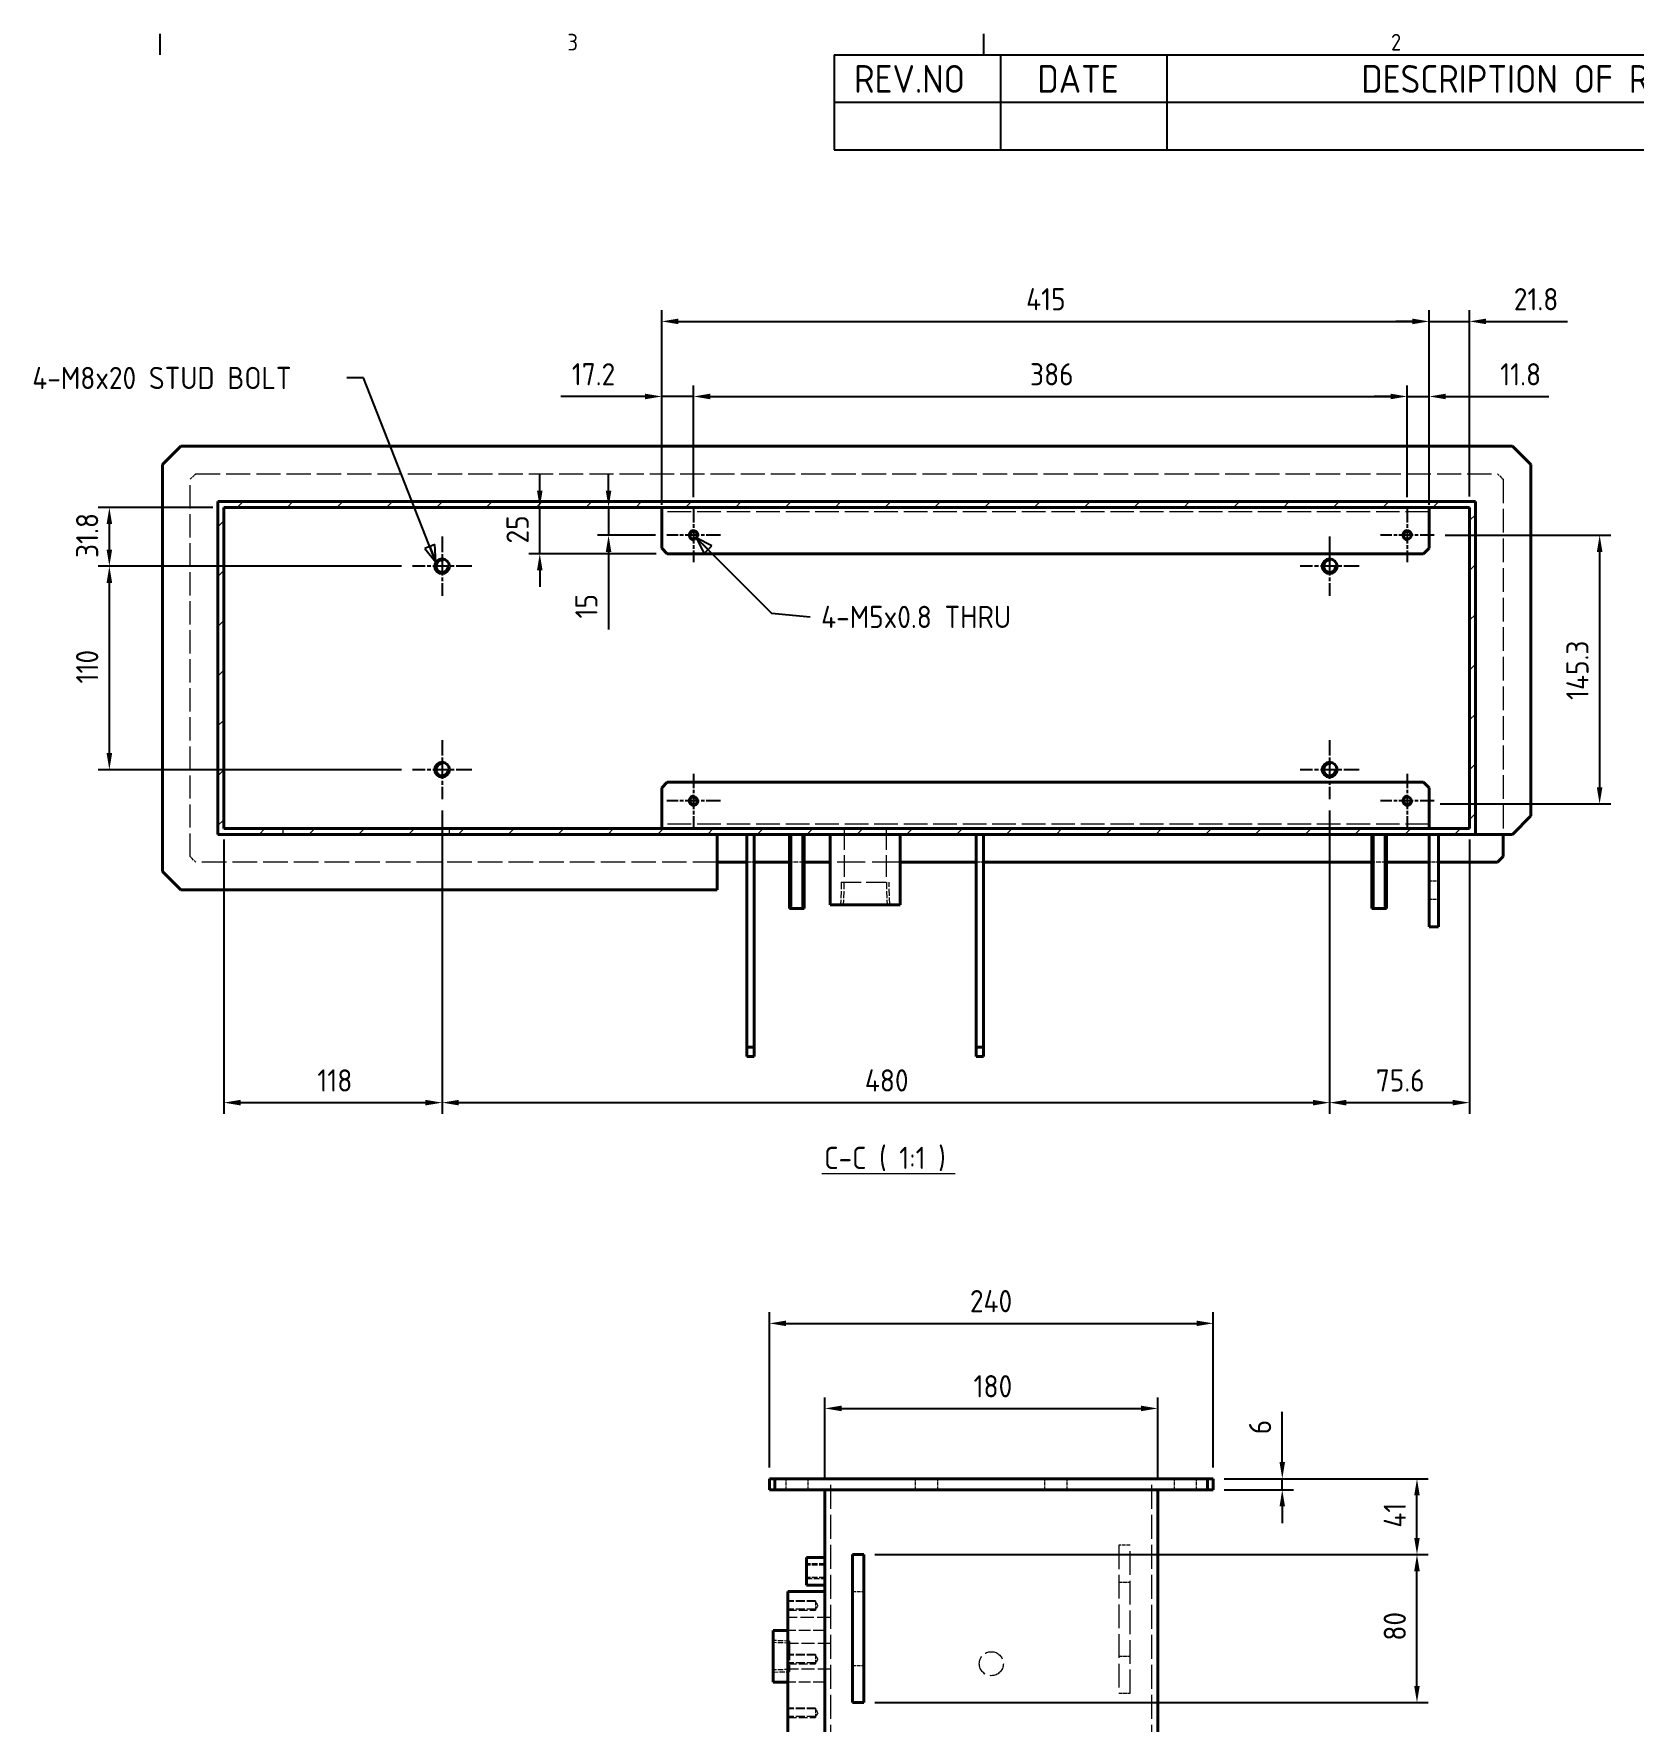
# Model space of a CAD drawing. Header units: millimetres. Extents: x 0 to 3564, y 0 to 2520.
# Drawn here: x 2159 to 3024, y 1559 to 2471 of the extents above; entities that cross this region are included whole.
import ezdxf

# ---------------------------------------------------------------- set-up
doc = ezdxf.new("R2010")
doc.units = ezdxf.units.MM
doc.header["$LTSCALE"] = 6
doc.linetypes.add('CHAIN', pattern=[0.3543, 0.2362, -0.0295, 0.0591, -0.0295])
doc.linetypes.add('DASHED', pattern=[0.2067, 0.1654, -0.0413])
doc.layers.get('0').update_dxf_attribs({"color": 3, "lineweight": 25})
for name, color, linetype, lineweight in [('가려진 것(ISO)', 2, 'DASHED', 18), ('가시적인 것(ISO)', 3, 'Continuous', 40), ('가시적인 좁은 것(ISO)', 3, 'Continuous', 35), ('경계(ISO)', 7, 'Continuous', 25), ('기호(ISO)', 5, 'Continuous', 25), ('중심 표식(ISO)', 1, 'Continuous', 25), ('치수(ISO)', 2, 'Continuous', 25), ('해치(ISO)', 7, 'Continuous', 18)]:
    doc.layers.add(name, color=color, linetype=linetype, lineweight=lineweight)
doc.styles.add('ISO ProportionalPSTEK', font='isocp.shx')
doc.styles.add('문자 텍스트_PSTEK_POSCO', font='isocp.shx')
doc.styles.add('치수 텍스트_PSTEK_POSCO', font='isocp.shx')
doc.styles.add('텍스트 스타일520', font='isocp.shx')
doc.dimstyles.new('치수_PSTEK_POSCO', dxfattribs={"dimscale": 6, "dimtxt": 2, "dimasz": 1.5, "dimexe": 1, "dimexo": 1, "dimgap": 1, "dimtad": 1, "dimrnd": 1e-08, "dimdsep": 46, "dimtxsty": '치수 텍스트_PSTEK_POSCO', "dimcen": 0.09, "dimdle": 10, "dimclrd": 7, "dimclre": 7, "dimclrt": 2, "dimadec": 1, "dimazin": 2, "dimtfac": 1, "dimtmove": 0, "dimatfit": 3, "dimldrblk": 'Filled-2', "dimfxl": 0, "dimtolj": 1, "dimlwd": -1, "dimlwe": -1, "dimarcsym": 0})
doc.dimstyles.new('치수_PSTEK_POSCO$7', dxfattribs={"dimscale": 6, "dimtxt": 2, "dimasz": 1.5, "dimexe": 1, "dimexo": 1, "dimgap": 1, "dimtad": 1, "dimrnd": 1e-08, "dimdsep": 46, "dimtxsty": '치수 텍스트_PSTEK_POSCO', "dimcen": 0.09, "dimdle": 10, "dimclrd": 7, "dimclre": 7, "dimclrt": 2, "dimadec": 1, "dimazin": 2, "dimtfac": 1, "dimtmove": 0, "dimatfit": 3, "dimldrblk": 'Filled-2', "dimfxl": 0, "dimtolj": 1, "dimlwd": -1, "dimlwe": -1, "dimarcsym": 0})

# ---------------------------------------------------------------- blocks, each defined once
blk = doc.blocks.new('경계 Default Border')
at = {"layer": '경계(ISO)'}
for p, q in [((371.25, 410), (371.25, 411.9)), ((445.5, 410), (445.5, 411.9))]:
    blk.add_line(p, q, dxfattribs=at)
at = {"layer": '경계(ISO)', "color": 2, "char_height": 1.5, "attachment_point": 7, "style": '문자 텍스트_PSTEK_POSCO'}
for s, insert in [('3', (407.96, 410.39)), ('2', (482.19, 410.39))]:
    blk.add_mtext(s, dxfattribs=dict(at, insert=insert))
blk = doc.blocks.new('리비전 내역')
at = {"layer": '기호(ISO)'}
for p, q in [((432, 410), (584, 410)), ((432, 410), (432, 405.72)), ((447, 410), (447, 405.72)), ((462, 410), (462, 405.72)), ((539, 410), (539, 405.72)), ((554, 410), (554, 405.72)), ((569, 410), (569, 405.72)), ((584, 410), (584, 405.72)), ((432, 405.72), (584, 405.72)), ((432, 405.72), (432, 401.44)), ((447, 405.72), (447, 401.44)), ((462, 405.72), (462, 401.44)), ((539, 405.72), (539, 401.44)), ((554, 405.72), (554, 401.44)), ((569, 405.72), (569, 401.44)), ((584, 405.72), (584, 401.44)), ((432, 401.44), (584, 401.44))]:
    blk.add_line(p, q, dxfattribs=at)
at = {"layer": '기호(ISO)', "color": 2, "char_height": 2.5, "attachment_point": 7, "style": 'ISO ProportionalPSTEK'}
for s, insert in [('REV.NO', (433.79, 406.58)), ('DATE', (450.31, 406.58)), ('DESCRIPTION OF REVISION', (479.51, 406.58)), ('DRA.BY', (540.48, 406.58)), ('CH.BY', (556.86, 406.58)), ('APP.BY', (570.48, 406.58))]:
    blk.add_mtext(s, dxfattribs=dict(at, insert=insert))
blk = doc.blocks.new('*D74')
at = {"layer": 'Defpoints', "color": 0}
for p in [(2767, 1728.16), (2587, 1684.15), (2767, 1684.15)]:
    blk.add_point(p, dxfattribs=at)
at = {"layer": '치수(ISO)', "color": 7}
for p, q in [((2587, 1690.15), (2587, 1734.16)), ((2767, 1690.15), (2767, 1734.16)), ((2596, 1728.16), (2758, 1728.16))]:
    blk.add_line(p, q, dxfattribs=at)
for points in [[(2596, 1729.66), (2596, 1726.66), (2587, 1728.16)], [(2758, 1729.66), (2758, 1726.66), (2767, 1728.16)]]:
    blk.add_solid(points, dxfattribs=at)
at = {"layer": '치수(ISO)', "color": 2, "insert": (2667.4, 1740.16), "char_height": 12, "attachment_point": 4, "style": '치수 텍스트_PSTEK_POSCO'}
blk.add_mtext('\\A1;180', dxfattribs=at)
blk = doc.blocks.new('Filled-2')
at = {"color": 0}
for p, q in [((0, 0), (-1, 0.33)), ((-1, 0.33), (-1, -0.33)), ((-1, 0), (0, 0)), ((-1, -0.33), (0, 0))]:
    blk.add_line(p, q, dxfattribs=at)
at = {"color": 0, "flags": 128}
blk.add_lwpolyline([(-1, -0.33), (0, 0)], dxfattribs=at)
at = {"color": 0}
blk.add_solid([(-1, -0.33), (0, 0), (-1, 0.33), (-1, -0.33)], dxfattribs=at)
blk = doc.blocks.new('*D75')
at = {"layer": 'Defpoints', "color": 0}
for p in [(2797, 1774.16), (2557, 1690.15), (2797, 1690.15)]:
    blk.add_point(p, dxfattribs=at)
at = {"layer": '치수(ISO)', "color": 7}
for p, q in [((2557, 1696.15), (2557, 1780.16)), ((2797, 1696.15), (2797, 1780.16)), ((2566, 1774.16), (2788, 1774.16))]:
    blk.add_line(p, q, dxfattribs=at)
for points in [[(2566, 1775.66), (2566, 1772.66), (2557, 1774.16)], [(2788, 1775.66), (2788, 1772.66), (2797, 1774.16)]]:
    blk.add_solid(points, dxfattribs=at)
at = {"layer": '치수(ISO)', "color": 2, "insert": (2665.44, 1786.16), "char_height": 12, "attachment_point": 4, "style": '치수 텍스트_PSTEK_POSCO'}
blk.add_mtext('\\A1;240', dxfattribs=at)
blk = doc.blocks.new('*D76')
at = {"layer": 'Defpoints', "color": 0}
for p in [(2797, 1690.15), (2834.35, 1690.15), (2797, 1684.15)]:
    blk.add_point(p, dxfattribs=at)
at = {"layer": '치수(ISO)', "color": 7}
for p, q in [((2834.35, 1699.15), (2834.35, 1726.26)), ((2803, 1690.15), (2840.35, 1690.15)), ((2834.35, 1684.15), (2834.35, 1690.15)), ((2803, 1684.15), (2840.35, 1684.15)), ((2834.35, 1675.15), (2834.35, 1666.15))]:
    blk.add_line(p, q, dxfattribs=at)
for points in [[(2832.85, 1699.15), (2835.85, 1699.15), (2834.35, 1690.15)], [(2832.85, 1675.15), (2835.85, 1675.15), (2834.35, 1684.15)]]:
    blk.add_solid(points, dxfattribs=at)
at = {"layer": '치수(ISO)', "color": 2, "insert": (2822.35, 1714.15), "char_height": 12, "attachment_point": 4, "rotation": 90, "style": '치수 텍스트_PSTEK_POSCO'}
blk.add_mtext('\\A1;6', dxfattribs=at)
blk = doc.blocks.new('*D111')
at = {"layer": 'Defpoints', "color": 0}
for p in [(2608, 1649.15), (2907.19, 1649.15), (2608, 1569.15)]:
    blk.add_point(p, dxfattribs=at)
at = {"layer": '치수(ISO)', "color": 7}
for p, q in [((2614, 1649.15), (2913.19, 1649.15)), ((2907.19, 1578.15), (2907.19, 1640.15)), ((2614, 1569.15), (2913.19, 1569.15))]:
    blk.add_line(p, q, dxfattribs=at)
for points in [[(2905.69, 1640.15), (2908.69, 1640.15), (2907.19, 1649.15)], [(2905.69, 1578.15), (2908.69, 1578.15), (2907.19, 1569.15)]]:
    blk.add_solid(points, dxfattribs=at)
at = {"layer": '치수(ISO)', "color": 2, "insert": (2895.19, 1602.6), "char_height": 12, "attachment_point": 4, "rotation": 90, "style": '치수 텍스트_PSTEK_POSCO'}
blk.add_mtext('\\A1;80', dxfattribs=at)
blk = doc.blocks.new('*D112')
at = {"layer": 'Defpoints', "color": 0}
for p in [(2797, 1690.15), (2907.19, 1690.15), (2608, 1649.15)]:
    blk.add_point(p, dxfattribs=at)
at = {"layer": '치수(ISO)', "color": 7}
for p, q in [((2803, 1690.15), (2913.19, 1690.15)), ((2907.19, 1658.15), (2907.19, 1681.15)), ((2614, 1649.15), (2913.19, 1649.15))]:
    blk.add_line(p, q, dxfattribs=at)
for points in [[(2905.69, 1681.15), (2908.69, 1681.15), (2907.19, 1690.15)], [(2905.69, 1658.15), (2908.69, 1658.15), (2907.19, 1649.15)]]:
    blk.add_solid(points, dxfattribs=at)
at = {"layer": '치수(ISO)', "color": 2, "insert": (2895.19, 1663.71), "char_height": 12, "attachment_point": 4, "rotation": 90, "style": '치수 텍스트_PSTEK_POSCO'}
blk.add_mtext('\\A1;41', dxfattribs=at)
blk = doc.blocks.new('*D130')
at = {"layer": 'Defpoints', "color": 0}
for p in [(2515.97, 2275.29), (2498.77, 2215.29), (2515.97, 2214.79)]:
    blk.add_point(p, dxfattribs=at)
at = {"layer": '치수(ISO)', "color": 7}
for p, q in [((2498.77, 2221.29), (2498.77, 2281.29)), ((2515.97, 2220.79), (2515.97, 2281.29)), ((2489.77, 2275.29), (2444.11, 2275.29)), ((2515.97, 2275.29), (2498.77, 2275.29)), ((2524.97, 2275.29), (2533.97, 2275.29))]:
    blk.add_line(p, q, dxfattribs=at)
for points in [[(2489.77, 2276.79), (2489.77, 2273.79), (2498.77, 2275.29)], [(2524.97, 2276.79), (2524.97, 2273.79), (2515.97, 2275.29)]]:
    blk.add_solid(points, dxfattribs=at)
at = {"layer": '치수(ISO)', "color": 2, "insert": (2450.11, 2287.3), "char_height": 12, "attachment_point": 4, "style": '치수 텍스트_PSTEK_POSCO'}
blk.add_mtext('\\A1;17.2', dxfattribs=at)
blk = doc.blocks.new('*D131')
at = {"layer": 'Defpoints', "color": 0}
for p in [(2901.97, 2275.29), (2515.97, 2214.79), (2901.97, 2214.79)]:
    blk.add_point(p, dxfattribs=at)
at = {"layer": '치수(ISO)', "color": 7}
for p, q in [((2515.97, 2220.79), (2515.97, 2281.29)), ((2901.97, 2220.79), (2901.97, 2281.29)), ((2524.97, 2275.29), (2892.97, 2275.29))]:
    blk.add_line(p, q, dxfattribs=at)
for points in [[(2524.97, 2276.79), (2524.97, 2273.79), (2515.97, 2275.29)], [(2892.97, 2276.79), (2892.97, 2273.79), (2901.97, 2275.29)]]:
    blk.add_solid(points, dxfattribs=at)
at = {"layer": '치수(ISO)', "color": 2, "insert": (2697.94, 2287.29), "char_height": 12, "attachment_point": 4, "style": '치수 텍스트_PSTEK_POSCO'}
blk.add_mtext('\\A1;386', dxfattribs=at)
blk = doc.blocks.new('*D132')
at = {"layer": 'Defpoints', "color": 0}
for p in [(2913.77, 2275.29), (2901.97, 2214.79), (2913.77, 2215.29)]:
    blk.add_point(p, dxfattribs=at)
at = {"layer": '치수(ISO)', "color": 7}
for p, q in [((2901.97, 2220.79), (2901.97, 2281.29)), ((2913.77, 2221.29), (2913.77, 2281.29)), ((2892.97, 2275.29), (2883.97, 2275.29)), ((2901.97, 2275.29), (2913.77, 2275.29)), ((2922.77, 2275.29), (2978.59, 2275.29))]:
    blk.add_line(p, q, dxfattribs=at)
for points in [[(2892.97, 2276.79), (2892.97, 2273.79), (2901.97, 2275.29)], [(2922.77, 2276.79), (2922.77, 2273.79), (2913.77, 2275.29)]]:
    blk.add_solid(points, dxfattribs=at)
at = {"layer": '치수(ISO)', "color": 2, "insert": (2952.19, 2287.29), "char_height": 12, "attachment_point": 4, "style": '치수 텍스트_PSTEK_POSCO'}
blk.add_mtext('\\A1;11.8', dxfattribs=at)
blk = doc.blocks.new('*D133')
at = {"layer": 'Defpoints', "color": 0}
for p in [(2464.22, 2215.29), (2470, 2200.29), (2501.47, 2200.29)]:
    blk.add_point(p, dxfattribs=at)
at = {"layer": '치수(ISO)', "color": 7}
for p, q in [((2470, 2224.29), (2470, 2233.29)), ((2470, 2215.29), (2470, 2200.29)), ((2495.47, 2200.29), (2464, 2200.29)), ((2470, 2191.29), (2470, 2149.25))]:
    blk.add_line(p, q, dxfattribs=at)
for points in [[(2468.5, 2224.29), (2471.5, 2224.29), (2470, 2215.29)], [(2468.5, 2191.29), (2471.5, 2191.29), (2470, 2200.29)]]:
    blk.add_solid(points, dxfattribs=at)
at = {"layer": '치수(ISO)', "color": 2, "insert": (2458, 2155.25), "char_height": 12, "attachment_point": 4, "rotation": 90, "style": '치수 텍스트_PSTEK_POSCO'}
blk.add_mtext('\\A1;15', dxfattribs=at)
blk = doc.blocks.new('*D134')
at = {"layer": 'Defpoints', "color": 0}
for p in [(2416.07, 2215.29), (2432.8, 2215.29), (2501.77, 2190.29)]:
    blk.add_point(p, dxfattribs=at)
at = {"layer": '치수(ISO)', "color": 7}
for p, q in [((2432.8, 2224.29), (2432.8, 2233.29)), ((2432.8, 2190.29), (2432.8, 2215.29)), ((2495.77, 2190.29), (2426.8, 2190.29)), ((2432.8, 2181.29), (2432.8, 2172.29))]:
    blk.add_line(p, q, dxfattribs=at)
for points in [[(2431.3, 2224.29), (2434.3, 2224.29), (2432.8, 2215.29)], [(2431.3, 2181.29), (2434.3, 2181.29), (2432.8, 2190.29)]]:
    blk.add_solid(points, dxfattribs=at)
at = {"layer": '치수(ISO)', "color": 2, "insert": (2420.79, 2195.79), "char_height": 12, "attachment_point": 4, "rotation": 90, "style": '치수 텍스트_PSTEK_POSCO'}
blk.add_mtext('\\A1;25', dxfattribs=at)
blk = doc.blocks.new('*D143')
at = {"layer": 'Defpoints', "color": 0}
for p in [(2913.77, 2315.88), (2498.77, 2210.69), (2913.77, 2210.69)]:
    blk.add_point(p, dxfattribs=at)
at = {"layer": '치수(ISO)', "color": 7}
for p, q in [((2498.77, 2216.69), (2498.77, 2321.88)), ((2913.77, 2216.69), (2913.77, 2321.88)), ((2507.77, 2315.88), (2904.77, 2315.88))]:
    blk.add_line(p, q, dxfattribs=at)
for points in [[(2507.77, 2317.38), (2507.77, 2314.38), (2498.77, 2315.88)], [(2904.77, 2317.38), (2904.77, 2314.38), (2913.77, 2315.88)]]:
    blk.add_solid(points, dxfattribs=at)
at = {"layer": '치수(ISO)', "color": 2, "insert": (2695.82, 2327.88), "char_height": 12, "attachment_point": 4, "style": '치수 텍스트_PSTEK_POSCO'}
blk.add_mtext('\\A1;415', dxfattribs=at)
blk = doc.blocks.new('*D144')
at = {"layer": 'Defpoints', "color": 0}
for p in [(2935.57, 2315.88), (2913.77, 2210.69), (2935.57, 2215.29)]:
    blk.add_point(p, dxfattribs=at)
at = {"layer": '치수(ISO)', "color": 7}
for p, q in [((2913.77, 2216.69), (2913.77, 2321.88)), ((2935.57, 2221.29), (2935.57, 2321.88)), ((2904.77, 2315.88), (2895.77, 2315.88)), ((2913.77, 2315.88), (2935.57, 2315.88)), ((2944.57, 2315.88), (2988.68, 2315.88))]:
    blk.add_line(p, q, dxfattribs=at)
for points in [[(2904.77, 2317.38), (2904.77, 2314.38), (2913.77, 2315.88)], [(2944.57, 2317.38), (2944.57, 2314.38), (2935.57, 2315.88)]]:
    blk.add_solid(points, dxfattribs=at)
at = {"layer": '치수(ISO)', "color": 2, "insert": (2959.57, 2327.88), "char_height": 12, "attachment_point": 4, "style": '치수 텍스트_PSTEK_POSCO'}
blk.add_mtext('\\A1;21.8', dxfattribs=at)
blk = doc.blocks.new('*D145')
at = {"layer": 'Defpoints', "color": 0}
for p in [(2916.47, 2200.29), (2913.77, 2054.99), (3005.97, 2054.99)]:
    blk.add_point(p, dxfattribs=at)
at = {"layer": '치수(ISO)', "color": 7}
for p, q in [((2922.47, 2200.29), (3011.97, 2200.29)), ((3005.97, 2191.29), (3005.97, 2063.99)), ((2919.77, 2054.99), (3011.97, 2054.99))]:
    blk.add_line(p, q, dxfattribs=at)
for points in [[(3004.47, 2191.29), (3007.47, 2191.29), (3005.97, 2200.29)], [(3004.47, 2063.99), (3007.47, 2063.99), (3005.97, 2054.99)]]:
    blk.add_solid(points, dxfattribs=at)
at = {"layer": '치수(ISO)', "color": 2, "insert": (2993.97, 2111.2), "char_height": 12, "attachment_point": 4, "rotation": 90, "style": '치수 텍스트_PSTEK_POSCO'}
blk.add_mtext('\\A1;145.3', dxfattribs=at)
blk = doc.blocks.new('*D146')
at = {"layer": 'Defpoints', "color": 0}
for p in [(2200.03, 2183.49), (2363.97, 2183.49), (2363.97, 2073.49)]:
    blk.add_point(p, dxfattribs=at)
at = {"layer": '치수(ISO)', "color": 7}
for p, q in [((2357.97, 2183.49), (2194.03, 2183.49)), ((2200.03, 2082.49), (2200.03, 2174.49)), ((2357.97, 2073.49), (2194.03, 2073.49))]:
    blk.add_line(p, q, dxfattribs=at)
for points in [[(2198.53, 2174.49), (2201.53, 2174.49), (2200.03, 2183.49)], [(2198.53, 2082.49), (2201.53, 2082.49), (2200.03, 2073.49)]]:
    blk.add_solid(points, dxfattribs=at)
at = {"layer": '치수(ISO)', "color": 2, "insert": (2188.03, 2120.09), "char_height": 12, "attachment_point": 4, "rotation": 90, "style": '치수 텍스트_PSTEK_POSCO'}
blk.add_mtext('\\A1;110', dxfattribs=at)
blk = doc.blocks.new('*D147')
at = {"layer": 'Defpoints', "color": 0}
for p in [(2200.03, 2215.29), (2261.97, 2215.29), (2363.97, 2183.49)]:
    blk.add_point(p, dxfattribs=at)
at = {"layer": '치수(ISO)', "color": 7}
for p, q in [((2255.97, 2215.29), (2194.03, 2215.29)), ((2200.03, 2192.49), (2200.03, 2206.29)), ((2357.97, 2183.49), (2194.03, 2183.49))]:
    blk.add_line(p, q, dxfattribs=at)
for points in [[(2198.53, 2206.29), (2201.53, 2206.29), (2200.03, 2215.29)], [(2198.53, 2192.49), (2201.53, 2192.49), (2200.03, 2183.49)]]:
    blk.add_solid(points, dxfattribs=at)
at = {"layer": '치수(ISO)', "color": 2, "insert": (2188.03, 2187.99), "char_height": 12, "attachment_point": 4, "rotation": 90, "style": '치수 텍스트_PSTEK_POSCO'}
blk.add_mtext('\\A1;31.8', dxfattribs=at)
blk = doc.blocks.new('*D148')
at = {"layer": 'Defpoints', "color": 0}
for p in [(2379.97, 2057.49), (2261.97, 2041.69), (2379.97, 1893.49)]:
    blk.add_point(p, dxfattribs=at)
at = {"layer": '치수(ISO)', "color": 7}
for p, q in [((2379.97, 2051.49), (2379.97, 1887.49)), ((2261.97, 2035.69), (2261.97, 1887.49)), ((2270.97, 1893.49), (2370.97, 1893.49))]:
    blk.add_line(p, q, dxfattribs=at)
for points in [[(2270.97, 1894.99), (2270.97, 1891.99), (2261.97, 1893.49)], [(2370.97, 1894.99), (2370.97, 1891.99), (2379.97, 1893.49)]]:
    blk.add_solid(points, dxfattribs=at)
at = {"layer": '치수(ISO)', "color": 2, "insert": (2312.51, 1905.49), "char_height": 12, "attachment_point": 4, "style": '치수 텍스트_PSTEK_POSCO'}
blk.add_mtext('\\A1;118', dxfattribs=at)
blk = doc.blocks.new('*D149')
at = {"layer": 'Defpoints', "color": 0}
for p in [(2379.97, 2057.49), (2859.97, 2057.49), (2859.97, 1893.49)]:
    blk.add_point(p, dxfattribs=at)
at = {"layer": '치수(ISO)', "color": 7}
for p, q in [((2379.97, 2051.49), (2379.97, 1887.49)), ((2859.97, 2051.49), (2859.97, 1887.49)), ((2388.97, 1893.49), (2850.97, 1893.49))]:
    blk.add_line(p, q, dxfattribs=at)
for points in [[(2388.97, 1894.99), (2388.97, 1891.99), (2379.97, 1893.49)], [(2850.97, 1894.99), (2850.97, 1891.99), (2859.97, 1893.49)]]:
    blk.add_solid(points, dxfattribs=at)
at = {"layer": '치수(ISO)', "color": 2, "insert": (2608.63, 1905.49), "char_height": 12, "attachment_point": 4, "style": '치수 텍스트_PSTEK_POSCO'}
blk.add_mtext('\\A1;480', dxfattribs=at)
blk = doc.blocks.new('*D150')
at = {"layer": 'Defpoints', "color": 0}
for p in [(2859.97, 2057.49), (2935.57, 2041.69), (2935.57, 1893.49)]:
    blk.add_point(p, dxfattribs=at)
at = {"layer": '치수(ISO)', "color": 7}
for p, q in [((2859.97, 2051.49), (2859.97, 1887.49)), ((2935.57, 2035.69), (2935.57, 1887.49)), ((2868.97, 1893.49), (2926.57, 1893.49))]:
    blk.add_line(p, q, dxfattribs=at)
for points in [[(2868.97, 1894.99), (2868.97, 1891.99), (2859.97, 1893.49)], [(2926.57, 1894.99), (2926.57, 1891.99), (2935.57, 1893.49)]]:
    blk.add_solid(points, dxfattribs=at)
at = {"layer": '치수(ISO)', "color": 2, "insert": (2884.94, 1905.49), "char_height": 12, "attachment_point": 4, "style": '치수 텍스트_PSTEK_POSCO'}
blk.add_mtext('\\A1;75.6', dxfattribs=at)

msp = doc.modelspace()

# ---------------------------------------------------------------- hatches: boundary and pattern name
at = {"layer": '해치(ISO)'}
h = msp.add_hatch(dxfattribs=at)
h.set_pattern_fill('ANSI31', color=256, scale=152.4, style=0)
h.set_pattern_definition([(45, (0, 0), (-13.47038, 13.47038), [])])
h.paths.add_polyline_path([(2938.7732, 2218.4945), (2258.7732, 2218.4945), (2258.7732, 2038.4945), (2938.7732, 2038.4945)])
h.paths.add_polyline_path([(2935.5732, 2041.6945), (2261.9732, 2041.6945), (2261.9732, 2215.2945), (2935.5732, 2215.2945)], flags=0)

# ---------------------------------------------------------------- linework, layer by layer
at = {"layer": '가려진 것(ISO)', "ltscale": 1.346724}
for p, q in [((2243.7732, 2230.4945), (2246.7732, 2233.4945)), ((2950.7732, 2233.4945), (2953.7732, 2230.4945)), ((2246.7732, 2023.4945), (2243.7732, 2026.4945))]:
    msp.add_line(p, q, dxfattribs=at)
at = {"layer": '가려진 것(ISO)', "ltscale": 12.653046}
msp.add_line((2243.7732, 2026.4945), (2243.7732, 2230.4945), dxfattribs=at)
at = {"layer": '가려진 것(ISO)', "ltscale": 13.201172}
msp.add_line((2246.7732, 2233.4945), (2950.7732, 2233.4945), dxfattribs=at)
at = {"layer": '가려진 것(ISO)', "ltscale": 12.901145}
for p, q in [((2953.7732, 2230.4945), (2953.7732, 2038.4945)), ((2746, 1654.1457), (2746, 1574.1457)), ((2752, 1574.1457), (2752, 1654.1457))]:
    msp.add_line(p, q, dxfattribs=at)
at = {"layer": '가려진 것(ISO)', "ltscale": 12.870132}
for p, q in [((2913.7732, 2212.9945), (2498.7732, 2212.9945)), ((2913.7732, 2043.9945), (2498.7732, 2043.9945))]:
    msp.add_line(p, q, dxfattribs=at)
at = {"layer": '가려진 것(ISO)', "ltscale": 1.015738}
for p, q in [((2293.7732, 2041.6945), (2293.7732, 2038.4945)), ((2383.7732, 2041.6945), (2383.7732, 2038.4945))]:
    msp.add_line(p, q, dxfattribs=at)
at = {"layer": '가려진 것(ISO)', "ltscale": 11.675536}
for p, q in [((2597.4577, 2041.6945), (2597.4577, 2012.7345)), ((2620.0887, 2041.6945), (2620.0887, 2012.7345))]:
    msp.add_line(p, q, dxfattribs=at)
at = {"layer": '가려진 것(ISO)', "ltscale": 13.375452}
msp.add_line((2528.7732, 2023.4945), (2246.7732, 2023.4945), dxfattribs=at)
at = {"layer": '가려진 것(ISO)', "ltscale": 1.269698}
for p, q in [((2548.7732, 2023.4945), (2544.7732, 2023.4945)), ((2672.7732, 2023.4945), (2668.7732, 2023.4945))]:
    msp.add_line(p, q, dxfattribs=at)
at = {"layer": '가려진 것(ISO)', "ltscale": 2.539495}
for p, q in [((2575.7732, 2023.4945), (2567.7732, 2023.4945)), ((2890.7732, 2023.4945), (2882.7732, 2023.4945))]:
    msp.add_line(p, q, dxfattribs=at)
at = {"layer": '가려진 것(ISO)', "ltscale": 15.320109}
msp.add_line((2627.7732, 2023.4945), (2589.7732, 2023.4945), dxfattribs=at)
at = {"layer": '가려진 것(ISO)', "ltscale": 1.587147}
for p, q in [((2918.7732, 2023.4945), (2913.7732, 2023.4945)), ((2913.7732, 2013.4945), (2918.7732, 2013.4945)), ((2913.7732, 2003.4945), (2918.7732, 2003.4945))]:
    msp.add_line(p, q, dxfattribs=at)
at = {"layer": '가려진 것(ISO)', "ltscale": 3.887378}
for p, q in [((2595.8706, 2012.7345), (2595.4881, 2000.4945)), ((2597.3227, 2012.7345), (2596.9402, 2000.4945)), ((2620.2237, 2012.7345), (2620.6062, 2000.4945)), ((2622.0583, 2000.4945), (2621.6758, 2012.7345))]:
    msp.add_line(p, q, dxfattribs=at)
at = {"layer": '가려진 것(ISO)', "ltscale": 10.894704}
msp.add_line((2595.8706, 2012.7345), (2621.6758, 2012.7345), dxfattribs=at)
at = {"layer": '가려진 것(ISO)', "ltscale": 1.904597}
for p, q in [((2566, 1684.1457), (2566, 1690.1457)), ((2578, 1684.1457), (2578, 1690.1457)), ((2636, 1684.1457), (2636, 1690.1457)), ((2648, 1684.1457), (2648, 1690.1457)), ((2706, 1684.1457), (2706, 1690.1457)), ((2718, 1684.1457), (2718, 1690.1457)), ((2776, 1684.1457), (2776, 1690.1457)), ((2788, 1684.1457), (2788, 1690.1457)), ((2752, 1654.1457), (2746, 1654.1457)), ((2746, 1634.1457), (2752, 1634.1457)), ((2602, 1629.1457), (2608, 1629.1457)), ((2602, 1589.1457), (2608, 1589.1457)), ((2746, 1594.1457), (2752, 1594.1457)), ((2746, 1574.1457), (2752, 1574.1457))]:
    msp.add_line(p, q, dxfattribs=at)
at = {"layer": '가려진 것(ISO)', "ltscale": 13.076715}
for p, q in [((2590.2, 684.6457), (2590.2, 1690.1457)), ((2763.8, 684.6457), (2763.8, 1690.1457))]:
    msp.add_line(p, q, dxfattribs=at)
at = {"layer": '가려진 것(ISO)', "ltscale": 3.174394}
for p, q in [((2587, 1644.1457), (2577, 1644.1457)), ((2587, 1643.4692), (2577, 1643.4692)), ((2587, 1636.8222), (2577, 1636.8222)), ((2577, 1636.1457), (2587, 1636.1457))]:
    msp.add_line(p, q, dxfattribs=at)
at = {"layer": '가려진 것(ISO)', "ltscale": 4.761642}
for p, q in [((2582, 1624.1457), (2567, 1624.1457)), ((2582, 1623.7127), (2567, 1623.7127)), ((2582, 1619.5787), (2567, 1619.5787)), ((2567, 1619.1457), (2582, 1619.1457)), ((2582, 1595.1457), (2567, 1595.1457)), ((2582, 1594.7127), (2567, 1594.7127)), ((2582, 1590.5787), (2567, 1590.5787)), ((2567, 1590.1457), (2582, 1590.1457)), ((2582, 1566.1457), (2567, 1566.1457)), ((2582, 1565.7127), (2567, 1565.7127)), ((2582, 1561.5787), (2567, 1561.5787)), ((2567, 1561.1457), (2582, 1561.1457))]:
    msp.add_line(p, q, dxfattribs=at)
at = {"layer": '가려진 것(ISO)', "ltscale": 2.493142}
for p, q in [((2582, 1624.1457), (2582, 1619.1457)), ((2582, 1595.1457), (2582, 1590.1457)), ((2582, 1566.1457), (2582, 1561.1457))]:
    msp.add_line(p, q, dxfattribs=at)
at = {"layer": '가려진 것(ISO)', "ltscale": 7.364727}
msp.add_line((2590.2, 1615.1457), (2567, 1615.1457), dxfattribs=at)
at = {"layer": '가려진 것(ISO)', "ltscale": 0.765408}
for p, q in [((2583.242, 1621.6457), (2582, 1623.7127)), ((2583.242, 1621.6457), (2582, 1619.5787)), ((2583.242, 1592.6457), (2582, 1594.7127)), ((2583.242, 1592.6457), (2582, 1590.5787)), ((2583.242, 1563.6457), (2582, 1565.7127)), ((2583.242, 1563.6457), (2582, 1561.5787))]:
    msp.add_line(p, q, dxfattribs=at)
at = {"layer": '가려진 것(ISO)', "ltscale": 6.348889}
for p, q in [((2587, 1608.1457), (2567, 1608.1457)), ((2587, 1580.1457), (2567, 1580.1457))]:
    msp.add_line(p, q, dxfattribs=at)
at = {"layer": '가려진 것(ISO)', "ltscale": 2.832296}
for p, q in [((2567.918, 1602.395), (2559, 1602.6737)), ((2567.918, 1601.2657), (2559, 1601.5444)), ((2567.918, 1587.0257), (2559, 1586.747)), ((2559, 1585.6177), (2567.918, 1585.8964))]:
    msp.add_line(p, q, dxfattribs=at)
at = {"layer": '가려진 것(ISO)', "ltscale": 10.448326}
msp.add_line((2567.918, 1602.395), (2567.918, 1585.8964), dxfattribs=at)
at = {"layer": '가려진 것(ISO)', "ltscale": 7.073308}
for p, q in [((2590.2, 1601.0902), (2567.918, 1601.0902)), ((2590.2, 1587.2012), (2567.918, 1587.2012))]:
    msp.add_line(p, q, dxfattribs=at)
at = {"layer": '가려진 것(ISO)', "ltscale": 10.976913}
msp.add_circle((2677, 1590.1457), 6.5, dxfattribs=at)
at = {"layer": '가시적인 것(ISO)'}
for p, q in [((2228.7732, 2238.4945), (2238.7732, 2248.4945)), ((2958.7732, 2248.4945), (2238.7732, 2248.4945)), ((2958.7732, 2248.4945), (2968.7732, 2238.4945)), ((2228.7732, 2238.4945), (2228.7732, 2018.4945)), ((2968.7732, 2048.4945), (2968.7732, 2238.4945)), ((2938.7732, 2218.4945), (2258.7732, 2218.4945)), ((2258.7732, 2218.4945), (2258.7732, 2038.4945)), ((2938.7732, 2038.4945), (2938.7732, 2218.4945)), ((2261.9732, 2041.6945), (2261.9732, 2215.2945)), ((2261.9732, 2215.2945), (2935.5732, 2215.2945)), ((2498.7732, 2210.6945), (2498.7732, 2215.2945)), ((2498.7732, 2210.6945), (2498.7732, 2193.2945)), ((2913.7732, 2215.2945), (2913.7732, 2210.6945)), ((2913.7732, 2193.2945), (2913.7732, 2210.6945)), ((2935.5732, 2215.2945), (2935.5732, 2041.6945)), ((2501.7732, 2190.2945), (2498.7732, 2193.2945)), ((2910.7732, 2190.2945), (2501.7732, 2190.2945)), ((2913.7732, 2193.2945), (2910.7732, 2190.2945)), ((2498.7732, 2063.6945), (2501.7732, 2066.6945)), ((2498.7732, 2046.2945), (2498.7732, 2063.6945)), ((2910.7732, 2066.6945), (2501.7732, 2066.6945)), ((2910.7732, 2066.6945), (2913.7732, 2063.6945)), ((2913.7732, 2063.6945), (2913.7732, 2046.2945)), ((2498.7732, 2046.2945), (2498.7732, 2041.6945)), ((2913.7732, 2041.6945), (2913.7732, 2046.2945)), ((2968.7732, 2048.4945), (2958.7732, 2038.4945)), ((2258.7732, 2038.4945), (2938.7732, 2038.4945)), ((2935.5732, 2041.6945), (2261.9732, 2041.6945)), ((2528.7732, 2008.4945), (2528.7732, 2038.4945)), ((2544.7732, 2038.4945), (2544.7732, 1923.4945)), ((2548.7732, 2038.4945), (2548.7732, 1923.4945)), ((2567.7732, 2038.4945), (2567.7732, 1998.4945)), ((2575.7732, 2038.4945), (2575.7732, 1998.4945)), ((2589.7732, 2038.4945), (2589.7732, 2000.4945)), ((2627.7732, 2038.4945), (2627.7732, 2000.4945)), ((2668.7732, 2038.4945), (2668.7732, 1923.4945)), ((2672.7732, 2038.4945), (2672.7732, 1923.4945)), ((2882.7732, 2038.4945), (2882.7732, 1998.4945)), ((2890.7732, 2038.4945), (2890.7732, 1998.4945)), ((2913.7732, 2038.4945), (2913.7732, 1991.4945)), ((2918.7732, 2038.4945), (2918.7732, 1991.4945)), ((2938.7732, 2038.4945), (2958.7732, 2038.4945)), ((2953.7732, 2038.4945), (2953.7732, 2026.4945)), ((2953.7732, 2026.4945), (2950.7732, 2023.4945)), ((2238.7732, 2008.4945), (2228.7732, 2018.4945)), ((2544.7732, 2023.4945), (2528.7732, 2023.4945)), ((2567.7732, 2023.4945), (2548.7732, 2023.4945)), ((2589.7732, 2023.4945), (2575.7732, 2023.4945)), ((2668.7732, 2023.4945), (2627.7732, 2023.4945)), ((2882.7732, 2023.4945), (2672.7732, 2023.4945)), ((2913.7732, 2023.4945), (2890.7732, 2023.4945)), ((2950.7732, 2023.4945), (2918.7732, 2023.4945)), ((2238.7732, 2008.4945), (2528.7732, 2008.4945)), ((2567.7732, 1998.4945), (2575.7732, 1998.4945)), ((2589.7732, 2000.4945), (2627.7732, 2000.4945)), ((2882.7732, 1998.4945), (2890.7732, 1998.4945)), ((2913.7732, 1988.4945), (2913.7732, 1991.4945)), ((2918.7732, 1991.4945), (2918.7732, 1988.4945)), ((2913.7732, 1988.4945), (2918.7732, 1988.4945)), ((2544.7732, 1923.4945), (2544.7732, 1918.4945)), ((2548.7732, 1923.4945), (2544.7732, 1923.4945)), ((2544.7732, 1918.4945), (2548.7732, 1918.4945)), ((2548.7732, 1918.4945), (2548.7732, 1923.4945)), ((2668.7732, 1923.4945), (2668.7732, 1918.4945)), ((2672.7732, 1923.4945), (2668.7732, 1923.4945)), ((2668.7732, 1918.4945), (2672.7732, 1918.4945)), ((2672.7732, 1918.4945), (2672.7732, 1923.4945)), ((2560, 1690.1457), (2557, 1690.1457)), ((2557, 1690.1457), (2557, 1684.1457)), ((2560, 1684.1457), (2560, 1690.1457)), ((2794, 1690.1457), (2560, 1690.1457)), ((2797, 1690.1457), (2794, 1690.1457)), ((2794, 1690.1457), (2794, 1684.1457)), ((2797, 1684.1457), (2797, 1690.1457)), ((2557, 1684.1457), (2560, 1684.1457)), ((2560, 1684.1457), (2794, 1684.1457)), ((2587, 1186.1457), (2587, 1684.1457)), ((2767, 1186.1457), (2767, 1684.1457)), ((2794, 1684.1457), (2797, 1684.1457)), ((2577, 1632.6457), (2577, 1647.6457)), ((2587, 1647.6457), (2577, 1647.6457)), ((2602, 1629.1457), (2602, 1649.1457)), ((2608, 1649.1457), (2602, 1649.1457)), ((2608, 1649.1457), (2608, 1629.1457)), ((2587, 1629.1457), (2567, 1629.1457)), ((2567, 1527.1457), (2567, 1629.1457)), ((2587, 1632.6457), (2577, 1632.6457)), ((2602, 1629.1457), (2602, 1589.1457)), ((2608, 1589.1457), (2608, 1629.1457)), ((2559, 1608.1457), (2559, 1580.1457)), ((2567, 1608.1457), (2559, 1608.1457)), ((2602, 1569.1457), (2602, 1589.1457)), ((2608, 1589.1457), (2608, 1569.1457)), ((2567, 1580.1457), (2559, 1580.1457)), ((2602, 1569.1457), (2608, 1569.1457))]:
    msp.add_line(p, q, dxfattribs=at)
for centre, radius in [((2515.9732, 2200.2945), 2.067), ((2901.9732, 2200.2945), 2.067), ((2379.9732, 2183.4945), 4), ((2859.9732, 2183.4945), 4), ((2379.9732, 2073.4945), 4), ((2859.9732, 2073.4945), 4), ((2515.9732, 2056.6945), 2.067), ((2901.9732, 2056.6945), 2.067)]:
    msp.add_circle(centre, radius, dxfattribs=at)
at = {"layer": '가시적인 좁은 것(ISO)'}
for p, q in [((2568.5172, 2038.4945), (2568.5172, 1998.4945)), ((2575.0292, 1998.4945), (2575.0292, 2038.4945)), ((2883.5172, 2038.4945), (2883.5172, 1998.4945)), ((2890.0292, 1998.4945), (2890.0292, 2038.4945))]:
    msp.add_line(p, q, dxfattribs=at)
for centre, radius, start, end in [((2515.9732, 2200.2945), 2.5, 10, 280), ((2901.9732, 2200.2945), 2.5, 10, 280), ((2379.9732, 2183.4945), 3.256, 80, 350), ((2859.9732, 2183.4945), 3.256, 80, 350), ((2379.9732, 2073.4945), 3.256, 80, 350), ((2859.9732, 2073.4945), 3.256, 80, 350), ((2515.9732, 2056.6945), 2.5, 80, 350), ((2901.9732, 2056.6945), 2.5, 80, 350)]:
    msp.add_arc(centre, radius, start, end, dxfattribs=at)
at = {"layer": '기호(ISO)', "color": 2, "lineweight": 18}
msp.add_line((2585.3779, 1855.1149), (2657.3922, 1855.1149), dxfattribs=at)
at = {"layer": '중심 표식(ISO)', "linetype": 'CHAIN', "ltscale": 5.370736}
for p, q in [((2515.9732, 2214.7945), (2515.9732, 2185.7945)), ((2901.9732, 2214.7945), (2901.9732, 2185.7945)), ((2530.4732, 2200.2945), (2501.4732, 2200.2945)), ((2916.4732, 2200.2945), (2887.4732, 2200.2945)), ((2515.9732, 2071.1945), (2515.9732, 2042.1945)), ((2901.9732, 2071.1945), (2901.9732, 2042.1945)), ((2530.4732, 2056.6945), (2501.4732, 2056.6945)), ((2916.4732, 2056.6945), (2887.4732, 2056.6945))]:
    msp.add_line(p, q, dxfattribs=at)
at = {"layer": '중심 표식(ISO)', "linetype": 'CHAIN', "ltscale": 5.92634}
for p, q in [((2379.9732, 2199.4945), (2379.9732, 2167.4945)), ((2859.9732, 2199.4945), (2859.9732, 2167.4945)), ((2395.9732, 2183.4945), (2363.9732, 2183.4945)), ((2875.9732, 2183.4945), (2843.9732, 2183.4945)), ((2379.9732, 2089.4945), (2379.9732, 2057.4945)), ((2859.9732, 2089.4945), (2859.9732, 2057.4945)), ((2395.9732, 2073.4945), (2363.9732, 2073.4945)), ((2875.9732, 2073.4945), (2843.9732, 2073.4945))]:
    msp.add_line(p, q, dxfattribs=at)

# ---------------------------------------------------------------- block references
at = {"xscale": 6, "yscale": 6, "zscale": 6}
msp.add_blockref('경계 Default Border', (0, 0), dxfattribs=at)
at = {"layer": '기호(ISO)', "xscale": 6, "yscale": 6, "zscale": 6}
msp.add_blockref('리비전 내역', (0, 0), dxfattribs=at)

# ---------------------------------------------------------------- texts
at = {"layer": '기호(ISO)', "color": 2, "insert": (2158.3663, 2285.2833), "char_height": 12, "width": 164.066749, "attachment_point": 4, "style": '치수 텍스트_PSTEK_POSCO'}
msp.add_mtext('{\\fISOCP|b0|i0;\\H12.0000;4-M8x20 STUD BOLT}', dxfattribs=at)
at = {"layer": '기호(ISO)', "color": 2, "insert": (2584.9834, 2156.1073), "char_height": 12, "width": 122.586793, "attachment_point": 4, "line_spacing_factor": 0.35, "style": '치수 텍스트_PSTEK_POSCO'}
msp.add_mtext('{4-M5x0.8 THRU}', dxfattribs=at)
at = {"layer": '기호(ISO)', "color": 2, "insert": (2586.6259, 1856.4419), "char_height": 12, "attachment_point": 7, "style": '텍스트 스타일520'}
msp.add_mtext('C-C ( 1:1 )', dxfattribs=at)

# ---------------------------------------------------------------- dimensions: what is measured, and where the dimension line sits
at = {"layer": '치수(ISO)', "color": 7}
for base, p1, p2, angle, override, picture, middle in [((2913.7732, 2315.8764), (2498.7732, 2210.6945), (2913.7732, 2210.6945), 180, {"dimdec": 2, "dimtp": 0, "dimtm": 0, "dimtdec": 2, "dimtofl": 0, "dimatfit": 1}, '*D143', (2706.2732, 2315.8764)), ((2935.5732, 2315.8764), (2913.7732, 2210.6945), (2935.5732, 2215.2945), 180, {"dimdec": 2, "dimtp": 0, "dimtm": 0, "dimtdec": 2, "dimtofl": 1, "dimatfit": 1}, '*D144', (2971.1256, 2315.8764)), ((2515.9732, 2275.2945), (2498.7732, 2215.2945), (2515.9732, 2214.7945), 180, {"dimdec": 2, "dimtp": 0, "dimtm": 0, "dimtdec": 2, "dimtofl": 1, "dimatfit": 1}, '*D130', (2461.8671, 2275.2945)), ((2901.9732, 2275.2945), (2515.9732, 2214.7945), (2901.9732, 2214.7945), 180, {"dimdec": 2, "dimtp": 0, "dimtm": 0, "dimtdec": 2, "dimtofl": 0, "dimatfit": 1}, '*D131', (2709.0332, 2275.2945)), ((2913.7732, 2275.2945), (2901.9732, 2214.7945), (2913.7732, 2215.2945), 180, {"dimdec": 2, "dimtp": 0, "dimtm": 0, "dimtdec": 2, "dimtofl": 1, "dimatfit": 1}, '*D132', (2962.3931, 2275.2945)), ((2432.796, 2215.2945), (2501.7732, 2190.2945), (2416.0744, 2215.2945), 90, {"dimdec": 2, "dimse2": 1, "dimtp": 0, "dimtm": 0, "dimtdec": 2, "dimtofl": 1, "dimatfit": 1}, '*D134', (2432.796, 2202.7945)), ((2470.0049, 2200.2945), (2464.2203, 2215.2945), (2501.4732, 2200.2945), 270, {"dimdec": 2, "dimse1": 1, "dimtp": 0, "dimtm": 0, "dimtdec": 2, "dimtofl": 1, "dimatfit": 1}, '*D133', (2470.0049, 2160.9028)), ((2200.0348, 2215.2945), (2363.9732, 2183.4945), (2261.9732, 2215.2945), 90, {"dimdec": 2, "dimtp": 0, "dimtm": 0, "dimtdec": 2, "dimtofl": 0, "dimatfit": 1}, '*D147', (2200.0348, 2199.3945)), ((3005.9735, 2054.9945), (2916.4732, 2200.2945), (2913.7732, 2054.9945), 90, {"dimdec": 2, "dimtp": 0, "dimtm": 0, "dimtdec": 2, "dimtofl": 0, "dimatfit": 1}, '*D145', (3005.9735, 2127.6445)), ((2200.0348, 2183.4945), (2363.9732, 2073.4945), (2363.9732, 2183.4945), 90, {"dimdec": 2, "dimtp": 0, "dimtm": 0, "dimtdec": 2, "dimtofl": 0, "dimatfit": 1}, '*D146', (2200.0348, 2128.4945)), ((2379.9732, 1893.4945), (2261.9732, 2041.6945), (2379.9732, 2057.4945), 180, {"dimdec": 2, "dimtp": 0, "dimtm": 0, "dimtdec": 2, "dimtofl": 0, "dimatfit": 1}, '*D148', (2320.9132, 1893.4945)), ((2859.9732, 1893.4945), (2379.9732, 2057.4945), (2859.9732, 2057.4945), 180, {"dimdec": 2, "dimtp": 0, "dimtm": 0, "dimtdec": 2, "dimtofl": 0, "dimatfit": 1}, '*D149', (2620.0332, 1893.4945)), ((2935.5732, 1893.4945), (2859.9732, 2057.4945), (2935.5732, 2041.6945), 180, {"dimdec": 2, "dimtp": 0, "dimtm": 0, "dimtdec": 2, "dimtofl": 0, "dimatfit": 1}, '*D150', (2897.8332, 1893.4945)), ((2797, 1774.1599), (2557, 1690.1457), (2797, 1690.1457), 180, {"dimdec": 2, "dimtp": 0, "dimtm": 0, "dimtdec": 2, "dimtofl": 0, "dimatfit": 1}, '*D75', (2677, 1774.1599)), ((2834.3515, 1690.1457), (2797, 1684.1457), (2797, 1690.1457), 90, {"dimdec": 2, "dimtp": 0, "dimtm": 0, "dimtdec": 2, "dimtofl": 1, "dimatfit": 1}, '*D76', (2834.3515, 1717.2024)), ((2907.1887, 1690.1457), (2608, 1649.1457), (2797, 1690.1457), 90, {"dimdec": 2, "dimtp": 0, "dimtm": 0, "dimtdec": 2, "dimtofl": 0, "dimatfit": 1}, '*D112', (2907.1887, 1669.7057)), ((2907.1887, 1649.1457), (2608, 1569.1457), (2608, 1649.1457), 90, {"dimdec": 2, "dimtp": 0, "dimtm": 0, "dimtdec": 2, "dimtofl": 0, "dimatfit": 1}, '*D111', (2907.1887, 1609.2057))]:
    dim = msp.add_linear_dim(base=base, p1=p1, p2=p2, angle=angle, dimstyle='치수_PSTEK_POSCO', override=override, dxfattribs=at)
    dim.commit()
    dim.dimension.update_dxf_attribs({"geometry": picture, "text_midpoint": middle, "dimtype": 160})
dim = msp.add_linear_dim(base=(2767, 1728.1644), p1=(2587, 1684.1457), p2=(2767, 1684.1457), dimstyle='치수_PSTEK_POSCO', override={"dimdec": 2, "dimtp": 0, "dimtm": 0, "dimtdec": 2, "dimtofl": 0, "dimatfit": 1}, dxfattribs=at)
dim.commit()
dim.dimension.update_dxf_attribs({"geometry": '*D74', "text_midpoint": (2677, 1728.1644), "dimtype": 160})

# ---------------------------------------------------------------- leaders
at = {"layer": '기호(ISO)', "color": 7, "annotation_type": 0, "has_hookline": 1}
for points, hookline_direction, text_width in [([(2376.6705, 2185.751), (2337.4331, 2285.2833), (2328.4331, 2285.2833)], 1, 160.1959), ([(2517.4348, 2198.8329), (2558.1461, 2158.1216), (2578.9834, 2156.1073)], 0, 105.6)]:
    msp.add_leader(points, dimstyle='치수_PSTEK_POSCO$7', override={"dimtad": 0}, dxfattribs=dict(at, hookline_direction=hookline_direction, text_width=text_width))

doc.saveas('drawing.dxf')
